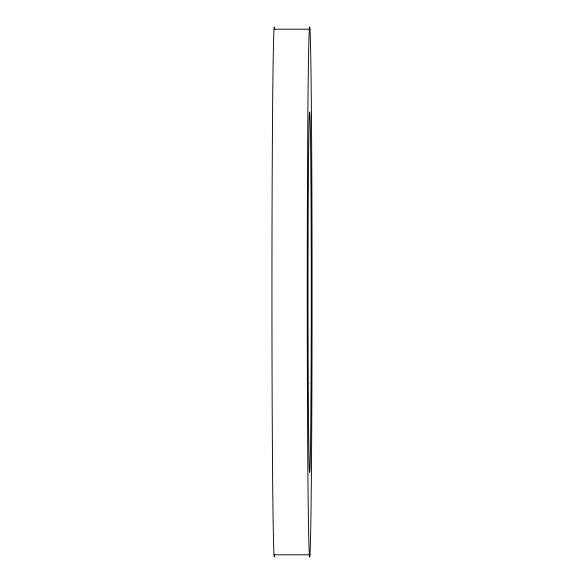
<?xml version="1.0" encoding="UTF-8"?>
<svg xmlns="http://www.w3.org/2000/svg" width="584" height="584" viewBox="0 0 584 584"><rect width="100%" height="100%" fill="white"/><g stroke="black" fill="none" stroke-linecap="round" stroke-linejoin="round"><path stroke-width="0.88" d="M274.035 29.2L309.965 29.2A265.07 2.402 -90 0 1 311.557 453.366A265.07 2.402 -90 0 1 307.432 393.434A265.07 2.402 -90 0 1 309.965 29.2M274.035 554.8L309.965 554.8M274.662 554.8A265.07 2.402 -90 0 1 271.947 292A265.07 2.402 -90 0 1 274.662 29.2M311.06 383.374A179.93 1.628 -90 0 0 309.666 112.077A179.93 1.628 -90 0 0 308.235 380.549A179.93 1.628 -90 0 0 311.06 383.374"/></g></svg>
